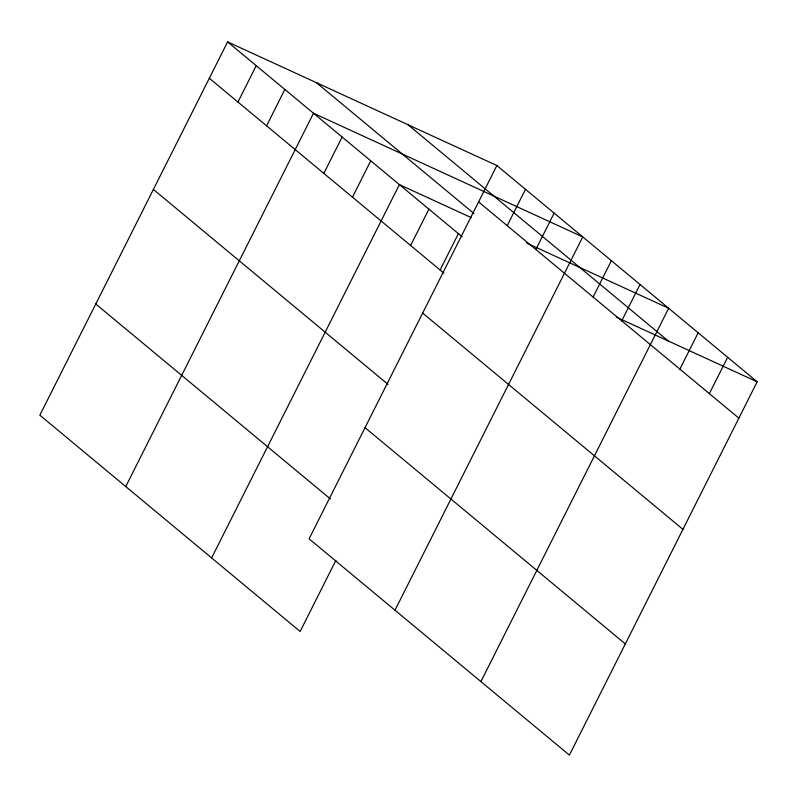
<?xml version="1.0" encoding="UTF-8"?>
<svg xmlns="http://www.w3.org/2000/svg" width="797" height="797" viewBox="0 0 797 797"><rect width="100%" height="100%" fill="white"/><g stroke="black" fill="none" stroke-linecap="round" stroke-linejoin="round"><path stroke-width="1.2" d="M496.87 165.537L309.106 538.852L569.397 755.108L757.15 381.803L496.87 165.537L227.603 41.892L39.85 415.197L300.13 631.463L335.926 560.291M237.954 102.036L256.236 65.683M266.587 125.826L284.868 89.463M125.747 486.568L313.5 113.254L582.756 236.908L395.003 610.213M323.841 173.397L342.132 137.044M352.473 197.188L370.764 160.835M211.633 557.93L399.397 184.615L471.376 217.681M410.604 245.486L428.896 209.133M440.103 269.994L458.395 233.641M507.211 225.681L525.502 189.327M535.843 249.471L554.134 213.118M593.107 297.052L611.389 260.699M621.74 320.842L640.021 284.479M480.9 681.584L668.653 308.27L526.678 243.075M679.871 369.141L698.152 332.777M709.37 393.648L727.651 357.285M616.3 317.116L757.15 381.803M408.014 124.74L668.294 340.996M478.579 201.9L738.869 418.156M316.459 82.699L473.936 213.526M227.603 41.892L462.2 236.799M209.322 78.245L443.909 273.152M422.659 313.091L682.939 529.347M153.393 189.437L387.99 384.353M365.036 427.66L625.316 643.916M95.779 304.006L330.366 498.912"/></g></svg>
